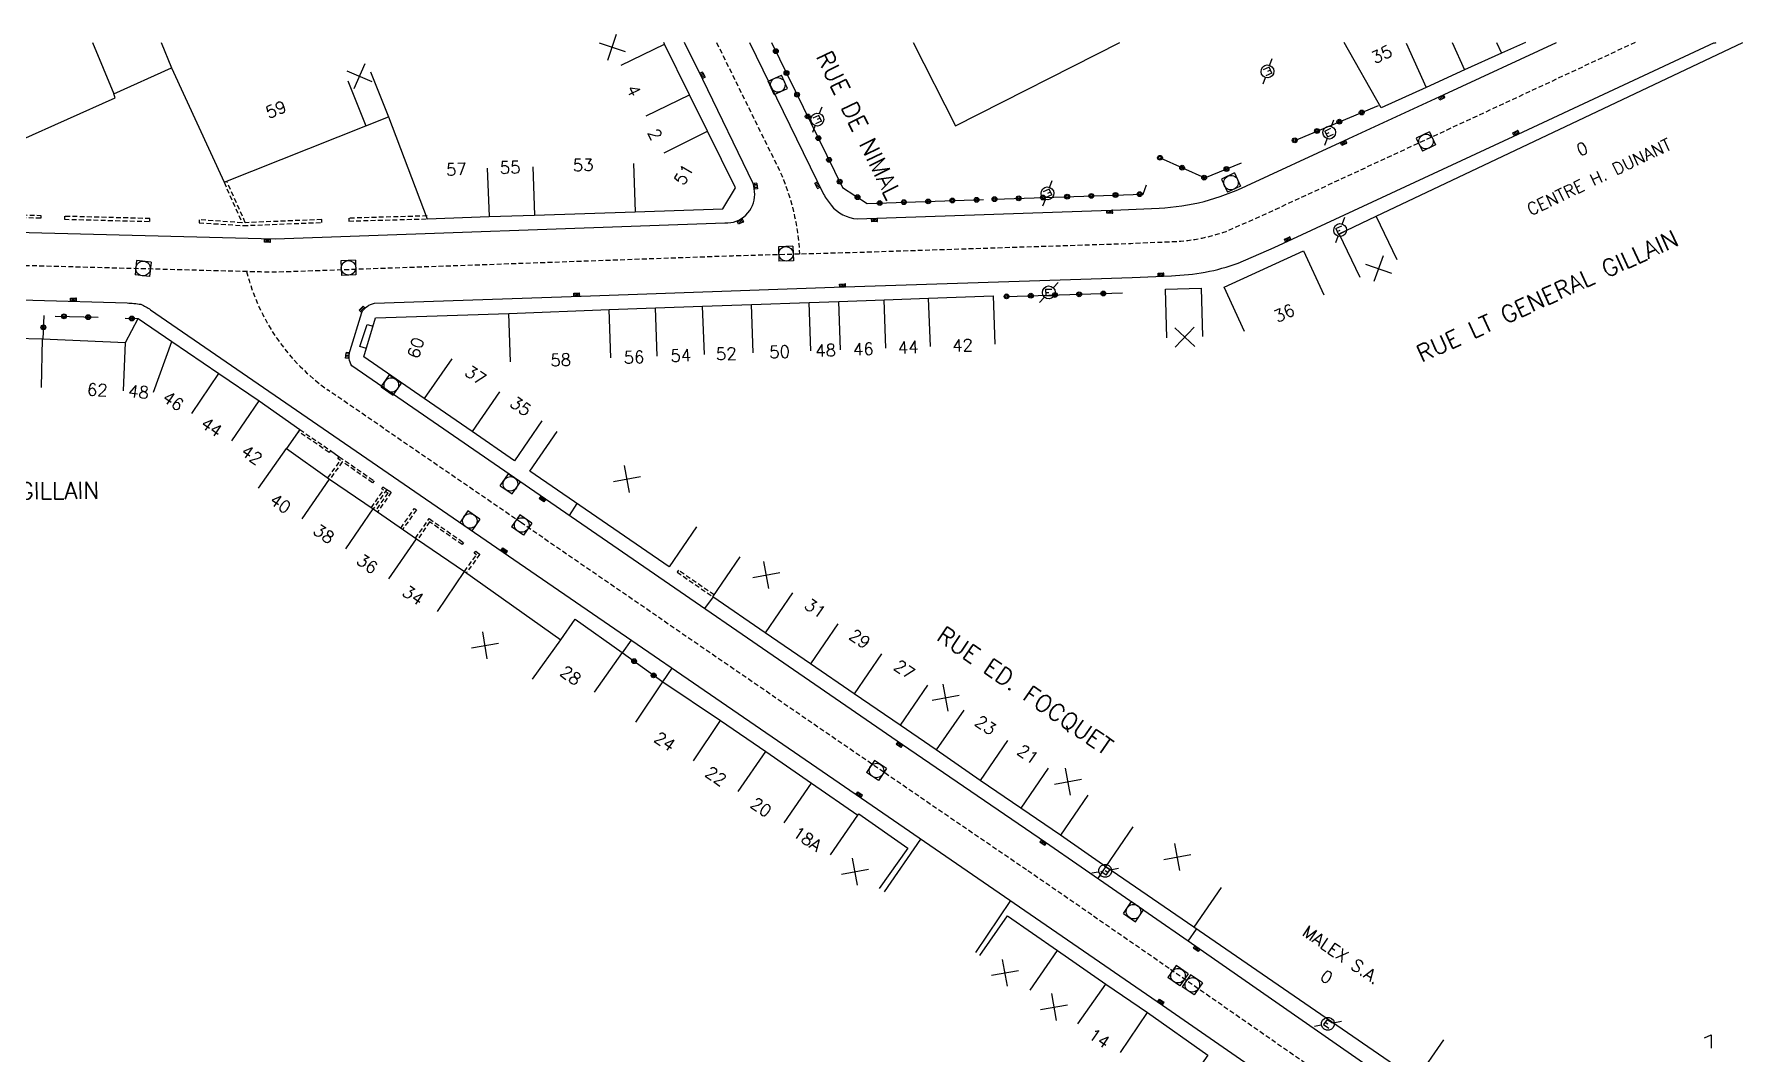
# Model space of a CAD drawing. Header units: millimetres. Extents: x 151000 to 152000, y 121000 to 122001.
# Drawn here: x 151627.1 to 151803.5, y 121895.5 to 122000.9 of the extents above; entities that cross this region are included whole.
import ezdxf
from ezdxf.enums import TextEntityAlignment as Align

# ---------------------------------------------------------------- set-up
doc = ezdxf.new("R2010")
doc.units = ezdxf.units.MM
doc.linetypes.add('DASHED', pattern=[0.75, 0.5, -0.25])
doc.layers.get('0').update_dxf_attribs({"linetype": 'CONTINUOUS'})
for name, color, linetype in [('W0001', 6, 'DASHED'), ('W0008', 7, 'CONTINUOUS'), ('W0100', 7, 'CONTINUOUS'), ('W0112', 1, 'DASHED'), ('W0322', 7, 'CONTINUOUS'), ('W0334', 7, 'CONTINUOUS'), ('W0400', 7, 'CONTINUOUS'), ('W0420', 7, 'CONTINUOUS'), ('W0471', 7, 'CONTINUOUS'), ('W0984', 7, 'CONTINUOUS'), ('W0989', 7, 'CONTINUOUS'), ('W0991', 7, 'CONTINUOUS'), ('W1102', 7, 'CONTINUOUS')]:
    doc.layers.add(name, color=color, linetype=linetype)
doc.styles.get("Standard").update_dxf_attribs({"font": 'romans.shx', "width": 0.85})

# ---------------------------------------------------------------- blocks, each defined once
blk = doc.blocks.new('t322o')
at = {"color": 0, "linetype": 'Continuous'}
for radius in [0.25, 0.15]:
    blk.add_circle((0, 0), radius, dxfattribs=at)
blk = doc.blocks.new('T400')
for p, q in [((-0.15, 0.3), (0.15, 0.3)), ((-0.15, -0.25), (-0.15, 0.3)), ((-0.15, 0.15), (0.15, 0.15)), ((-0.15, 0), (0.15, 0)), ((0.15, 0.3), (0.15, -0.25)), ((-0.15, -0.15), (0.15, -0.15)), ((-0.15, -0.25), (-0.15, -0.3)), ((-0.15, -0.3), (0.15, -0.3)), ((0.15, -0.3), (0.15, -0.25))]:
    blk.add_line(p, q)
blk = doc.blocks.new('T420')
for p, q in [((0.75, 0.75), (-0.75, 0.75)), ((-0.75, 0.75), (-0.75, -0.75)), ((0.75, 0.75), (0.75, -0.75)), ((0.75, -0.75), (-0.75, -0.75))]:
    blk.add_line(p, q)
blk.add_ellipse((0, 0), major_axis=(-0.53, 0.53), ratio=1, start_param=3.926991, end_param=10.210176)
blk = doc.blocks.new('T471')
for p, q in [((-0.333334, 0.333334), (-0.333334, -0.333334)), ((-0.333334, 0.333334), (0.333334, 0.333334)), ((-0.333334, 0), (0, 0)), ((0.500001, 0.500001), (1.000002, 1.000002)), ((-0.500001, -0.500001), (-1.000002, -1.000002)), ((-0.333334, -0.333334), (0.333334, -0.333334))]:
    blk.add_line(p, q)
blk.add_ellipse((0, 0), major_axis=(0.471405, 0.471405), ratio=1, start_param=5.4977871438, end_param=11.780972451)
blk = doc.blocks.new('t991o')
at = {"color": 0, "linetype": 'Continuous'}
for p, q in [((-1, 1), (1, -1)), ((-1, -1), (1, 1))]:
    blk.add_line(p, q, dxfattribs=at)

msp = doc.modelspace()

# ---------------------------------------------------------------- linework, layer by layer
at = {"layer": 'W0001', "flags": 128}
for points in [[(151792.35, 122000), (151778.31, 121993.45), (151753.64, 121982.01), (151750.09, 121980.45, -0.080066), (151744.35, 121979.39), (151740.3, 121979.21), (151712.16, 121978.3), (151699.15, 121977.94), (151651.98, 121976.26), (151650.43, 121976.29), (151625.1, 121976.97), (151603.39, 121977.55), (151590.94, 121977.9), (151586.74, 121978.24), (151569.1, 121980.51), (151566.75, 121980.82, 0.054646), (151554.45, 121981.16)], [(151697.51, 122000), (151704.02, 121986.76, -0.094243), (151706.07, 121978.13)]]:
    msp.add_lwpolyline(points, format="xyb", dxfattribs=at)
at = {"layer": 'W0001'}
msp.add_lwpolyline([(151765.09, 121889.83), (151744.26, 121904.33), (151729.53, 121914.53), (151714.77, 121924.61), (151677.36, 121950.37), (151657.41, 121964.08, -0.178732), (151648.99, 121976.33)], format="xyb", dxfattribs=at)
at = {"layer": 'W0008'}
for points in [[(151549.92, 122000), (151552.34, 121993.18), (151552.88, 121991.67, 0.138729), (151556.63, 121987.19, 0.062082), (151564.09, 121984.63), (151567.19, 121984.23), (151587.09, 121981.66), (151591.12, 121981.34), (151603.48, 121980.99), (151625.19, 121980.41), (151650.51, 121979.74), (151651.95, 121979.71), (151698.38, 121981.36, 0.43068), (151701.45, 121984.31, 0.058823), (151701.31, 121985.43), (151696.11, 121996.16), (151694.22, 122000)], [(151767.03, 121892.67), (151746.22, 121907.16), (151731.48, 121917.36), (151716.72, 121927.45), (151679.31, 121953.21), (151659.84, 121966.59, -0.21352), (151659.67, 121968.17), (151660.88, 121972.12, -0.217728), (151662.2, 121973.07), (151683.55, 121973.81), (151709.66, 121974.73), (151740.44, 121975.73), (151744.47, 121975.91, 0.08111), (151751.38, 121977.21), (151755.07, 121978.83), (151779.78, 121990.29), (151800.55, 121999.98)], [(151700.91, 122000), (151708.57, 121984.34, 0.046892), (151709.34, 121983.18, 0.205746), (151712.04, 121981.78), (151739.24, 121982.7), (151743.23, 121982.9, 0.103016), (151752.23, 121985.2), (151761.9, 121989.66), (151772.65, 121994.62), (151784.23, 122000)], [(151635.5, 121835.91), (151609.45, 121885.87), (151584.14, 121934.16), (151563.2, 121974.15), (151563.27, 121974.78), (151564.72, 121976.86, -0.299095), (151565.89, 121977.45), (151570.08, 121976.96), (151585.28, 121974.79, 0.007676), (151589.26, 121974.43), (151607.41, 121973.94), (151636.66, 121973.09, -0.037999), (151638.06, 121972.95, -0.068467), (151639.08, 121972.39), (151671.96, 121949.77), (151712.48, 121921.93), (151743.56, 121900.56), (151763.15, 121886.99)]]:
    msp.add_lwpolyline(points, format="xyb", dxfattribs=at)
at = {"layer": 'W0100'}
for points in [[(151614.68, 121996.38), (151616.72, 121991.82), (151623.38, 121994.8), (151625.59, 121989.88), (151635.43, 121994.29), (151635.27, 121994.71), (151641.24, 121997.38), (151646.66, 121985.56), (151661.31, 121991.39), (151663.64, 121992.32), (151667.65, 121981.78), (151674.02, 121982.03), (151678.71, 121982.17), (151689.1, 121982.51), (151698.16, 121982.82), (151699.46, 121984.99), (151696.57, 121990.83), (151694.72, 121994.6), (151692.15, 121999.84), (151692.07, 122000)], [(151717.81, 122000), (151722.19, 121991.38), (151739.14, 122000)], [(151763.97, 121975.72), (151761.8, 121980.23), (151765.61, 121982.06), (151803.48, 122000)], [(151781.02, 122000), (151778.55, 121998.89), (151774.73, 121997.16), (151770.77, 121995.36), (151766.13, 121993.26), (151762.3, 122000)], [(151752.02, 121970.16), (151749.93, 121974.71), (151758.13, 121978.47), (151760.21, 121973.92)], [(151679.49, 121960.9), (151676.66, 121956.78), (151672.27, 121959.8), (151667.34, 121963.22), (151661.09, 121967.52), (151662.3, 121971.56), (151676.07, 121972.02), (151686.42, 121972.4), (151691.2, 121972.58), (151696.07, 121972.76), (151701.12, 121972.94), (151701.12, 121972.94), (151707.08, 121973.14), (151710.15, 121973.25), (151714.83, 121973.41), (151719.38, 121973.6), (151726.08, 121973.83), (151726.25, 121968.83)], [(151744, 121969.5), (151743.85, 121974.5), (151747.54, 121974.61), (151747.69, 121969.61)], [(151622.03, 121964.53), (151622.17, 121969.52), (151627.93, 121969.37), (151636.48, 121969.01), (151637.81, 121971.47), (151641.27, 121969.11), (151646.13, 121965.81), (151650.29, 121962.98), (151654.49, 121960.01), (151653.1, 121958.05), (151657.56, 121954.9), (151662.06, 121951.82), (151666.52, 121948.72), (151671.5, 121945.35), (151681.42, 121938.3), (151682.93, 121940.42), (151687.78, 121936.98), (151684.88, 121932.9)], [(151695.45, 121949.98), (151692.62, 121945.85), (151678.24, 121955.71), (151681.06, 121959.83)], [(151735.85, 121922.24), (151733.02, 121918.12), (151728.94, 121920.92), (151724.74, 121923.78), (151720.19, 121926.93), (151716.48, 121929.47), (151711.73, 121932.73), (151707.22, 121935.83), (151702.54, 121939.03), (151697.13, 121942.74), (151699.96, 121946.86)], [(151689.18, 121929.78), (151691.96, 121933.94), (151697.91, 121929.97), (151702.59, 121926.75), (151707.31, 121923.5), (151712.1, 121920.2), (151712.22, 121920.32), (151717.25, 121916.79), (151714.32, 121912.6)], [(151772.56, 121896.96), (151769.73, 121892.84), (151746.8, 121908.6), (151737.7, 121914.85), (151740.53, 121918.97)], [(151724.71, 121905.69), (151727.55, 121909.8), (151732.73, 121906.22), (151737.7, 121902.71), (151742.02, 121899.8), (151748.25, 121895.4), (151745.37, 121891.32)]]:
    msp.add_lwpolyline(points, dxfattribs=at)
at = {"layer": 'W0112'}
msp.add_lwpolyline([(151800.54, 122000), (151800.57, 121999.93), (151800.74, 122000, -0.073589)], format="xyb", dxfattribs=at)
for points in [[(151646.66, 121985.56), (151648.53, 121981.38), (151644.11, 121981.68), (151644.09, 121981.38), (151648.64, 121981.08), (151656.76, 121981.41), (151656.75, 121981.71), (151648.86, 121981.38), (151646.94, 121985.68)], [(151667.64, 121982.08), (151659.55, 121981.85), (151659.55, 121981.55), (151667.65, 121981.78)], [(151654.49, 121960.01), (151657.66, 121957.85), (151657.52, 121957.65), (151654.34, 121959.81)], [(151657.39, 121955.02), (151658.67, 121956.83), (151658.41, 121957.01), (151658.56, 121957.21), (151662.15, 121954.72), (151662, 121954.52), (151658.87, 121956.69), (151657.59, 121954.88)], [(151661.87, 121951.95), (151663.13, 121953.76), (151662.94, 121953.88), (151663.07, 121954.09), (151663.48, 121953.84), (151662.07, 121951.81)], [(151663.34, 121953.62), (151663.57, 121953.48), (151662.32, 121951.64)], [(151663.48, 121953.84), (151663.92, 121953.55), (151662.52, 121951.5)], [(151664.91, 121949.84), (151666.32, 121951.87), (151666.52, 121951.73), (151665.11, 121949.7)], [(151666.43, 121948.78), (151667.83, 121950.82), (151671.4, 121948.34), (151671.25, 121948.13), (151667.89, 121950.47), (151666.64, 121948.64)], [(151671.48, 121945.36), (151672.73, 121947.08), (151672.5, 121947.26), (151672.65, 121947.46), (151673.07, 121947.13), (151671.68, 121945.22)], [(151697.27, 121942.93), (151693.58, 121945.48), (151693.44, 121945.28), (151697.13, 121942.74)]]:
    msp.add_lwpolyline(points, dxfattribs=at)
for points in [[(151624.35, 121982.23), (151627.75, 121982.14), (151627.74, 121981.84), (151624.34, 121981.93)], [(151630.18, 121981.74), (151639, 121981.51), (151639.01, 121981.81), (151630.19, 121982.04)]]:
    msp.add_lwpolyline(points, close=True, dxfattribs=at)
at = {"layer": 'W0322'}
for points in [[(151703.19, 122000), (151710.52, 121985.03), (151713.07, 121983.37), (151725.06, 121983.78)], [(151757.21, 121989.89), (151765.86, 121993.48)], [(151743.3, 121988.09), (151747.94, 121986.01), (151751.73, 121987.58)], [(151726.21, 121983.81), (151741.55, 121984.34), (151741.92, 121985.3)], [(151727.46, 121973.77), (151739.44, 121974.13)], [(151628.06, 121971.78), (151627.96, 121969.36)], [(151629.24, 121971.74), (151633.67, 121971.61)], [(151636.47, 121971.52), (151637.81, 121971.47)], [(151687.78, 121936.98), (151691.96, 121933.94)]]:
    msp.add_lwpolyline(points, dxfattribs=at)
at = {"layer": 'W0334'}
for points in [[(151661.36, 121968.4), (151660.69, 121968.6), (151661.43, 121970.88), (151662.05, 121970.7)], [(151657.66, 121957.85), (151658.56, 121957.21)], [(151682.32, 121951.14), (151683.11, 121952.37)], [(151697.16, 121942.72), (151696.28, 121941.52)], [(151687.8, 121936.96), (151688.72, 121938.26)], [(151692.9, 121935.38), (151691.93, 121933.96)], [(151714.85, 121912.25), (151718.62, 121917.72)], [(151736.88, 121913.62), (151737.7, 121914.85), (151733.02, 121918.12)], [(151727.87, 121911.36), (151724.24, 121906)], [(151746.22, 121907.16), (151747.07, 121908.42)]]:
    msp.add_lwpolyline(points, dxfattribs=at)
at = {"layer": 'W1102'}
for p, q in [((151633.09, 122000), (151635.27, 121994.71)), ((151640.16, 122000), (151641.24, 121997.38)), ((151687.66, 121997.64), (151692.15, 121999.84)), ((151768.7, 121999.92), (151770.77, 121995.36)), ((151773.45, 122000), (151774.73, 121997.16)), ((151778.05, 122000), (151778.55, 121998.89)), ((151661.8, 121996.97), (151663.64, 121992.32)), ((151659.46, 121996.04), (151661.31, 121991.39)), ((151690.23, 121992.41), (151694.72, 121994.6)), ((151692.09, 121988.61), (151696.57, 121990.83)), ((151673.83, 121987.02), (151674.02, 121982.03)), ((151678.56, 121987.16), (151678.71, 121982.17)), ((151688.93, 121987.51), (151689.1, 121982.51)), ((151767.78, 121977.55), (151765.61, 121982.06)), ((151686.6, 121967.41), (151686.42, 121972.4)), ((151691.38, 121967.58), (151691.2, 121972.58)), ((151696.26, 121967.76), (151696.07, 121972.76)), ((151701.3, 121967.95), (151701.12, 121972.94)), ((151707.25, 121968.15), (151707.08, 121973.14)), ((151710.32, 121968.25), (151710.15, 121973.25)), ((151715, 121968.41), (151714.83, 121973.41)), ((151719.59, 121968.61), (151719.38, 121973.6)), ((151676.23, 121967.02), (151676.07, 121972.02)), ((151627.8, 121964.37), (151627.93, 121969.37)), ((151636.27, 121964.01), (151636.48, 121969.01)), ((151670.18, 121967.31), (151667.34, 121963.22)), ((151643.32, 121961.68), (151646.13, 121965.81)), ((151675.1, 121963.92), (151672.27, 121959.8)), ((151647.47, 121958.84), (151650.29, 121962.98)), ((151659.24, 121947.69), (151662.06, 121951.82)), ((151663.67, 121944.61), (151666.52, 121948.72)), ((151668.7, 121941.21), (151671.5, 121945.35)), ((151705.36, 121943.15), (151702.54, 121939.03)), ((151710.04, 121939.95), (151707.22, 121935.83)), ((151714.56, 121936.86), (151711.73, 121932.73)), ((151719.3, 121933.6), (151716.48, 121929.47)), ((151695.14, 121925.81), (151697.91, 121929.97)), ((151723.04, 121931.04), (151720.19, 121926.93)), ((151699.76, 121922.63), (151702.59, 121926.75)), ((151727.55, 121927.91), (151724.74, 121923.78)), ((151731.76, 121925.05), (151728.94, 121920.92)), ((151704.48, 121919.38), (151707.31, 121923.5)), ((151709.27, 121916.08), (151712.1, 121920.2)), ((151749.63, 121912.72), (151746.8, 121908.6)), ((151729.89, 121902.1), (151732.73, 121906.22)), ((151734.83, 121898.63), (151737.7, 121902.71)), ((151739.22, 121895.66), (151742.02, 121899.8))]:
    msp.add_line(p, q, dxfattribs=at)
for points in [[(151639.39, 121963.88), (151641.27, 121969.11)], [(151654.74, 121950.78), (151657.56, 121954.9)]]:
    msp.add_lwpolyline(points, dxfattribs=at)
at = {"layer": 'W1102', "flags": 128}
for points in [[(151650.22, 121953.97), (151653.1, 121958.05)], [(151678.52, 121934.22), (151681.42, 121938.3)]]:
    msp.add_lwpolyline(points, dxfattribs=at)

# ---------------------------------------------------------------- block references
at = {"layer": 'W0322'}
for p, rotation in [((151703.63, 121999.1), 296.0958128251269), ((151704.73, 121996.85), 296.0958128251269), ((151705.83, 121994.61), 296.0958128251269), ((151706.93, 121992.36), 296.0958128251269), ((151761.82, 121991.81), 22.5382354958681), ((151764.13, 121992.76), 22.5382354958681), ((151708.03, 121990.11), 296.0958128251269), ((151757.21, 121989.89), 22.5382354958681), ((151759.51, 121990.85), 22.5382354958681), ((151709.13, 121987.87), 296.0958128251269), ((151743.3, 121988.09), 335.8684832576211), ((151745.58, 121987.06), 335.8684832576211), ((151747.86, 121986.04), 335.8684832576211), ((151750.17, 121986.93), 22.5277361610043), ((151710.23, 121985.62), 296.0958128251269), ((151736.21, 121984.15), 1.95087225490318), ((151738.7, 121984.24), 1.95087225490318), ((151741.2, 121984.33), 1.95087225490318), ((151712.06, 121984.02), 326.856451695108), ((151714.36, 121983.41), 1.952926732423062), ((151716.86, 121983.5), 1.952926732423062), ((151719.36, 121983.58), 1.952926732423062), ((151721.86, 121983.67), 1.952926732423062), ((151724.36, 121983.75), 1.952926732423062), ((151726.21, 121983.81), 1.95087225490318), ((151728.71, 121983.9), 1.95087225490318), ((151731.21, 121983.98), 1.95087225490318), ((151733.71, 121984.07), 1.95087225490318), ((151727.46, 121973.77), 1.70657675839759), ((151729.96, 121973.84), 1.70657675839759), ((151732.46, 121973.92), 1.70657675839759), ((151734.95, 121973.99), 1.70657675839759), ((151737.45, 121974.07), 1.70657675839759), ((151628.01, 121970.57), 267.522537298597), ((151630.14, 121971.71), 357.042599444027), ((151632.63, 121971.63), 357.042599444027), ((151637.14, 121971.49), 1.9489585015865), ((151689, 121936.09), 324.012424349055), ((151691.02, 121934.62), 324.012424349055)]:
    msp.add_blockref('t322o', p, dxfattribs=dict(at, rotation=rotation))
at = {"layer": 'W0400'}
for p, rotation in [((151696.06, 121996.61), 205.86208525593), ((151772.39, 121994.31), 114.7781488014188), ((151762.27, 121989.61), 114.7804366668658), ((151780.05, 121990.66), 114.8885172885865), ((151701.57, 121985.16), 187.202495381065), ((151707.94, 121985.26), 26.05326133209398), ((151738.11, 121982.51), 91.94719735454821), ((151699.99, 121981.5), 113.0984005017917), ((151713.83, 121981.65), 92.83708564005653), ((151651.15, 121979.51), 88.87731941167104), ((151756.48, 121979.66), 115.1231110092282), ((151743.4, 121976.02), 92.57143163685961), ((151683.08, 121973.95), 91.98920366794586), ((151710.53, 121974.91), 92.02395371466599), ((151631.12, 121973.43), 88.33418832297598), ((151660.92, 121972.45), 134.6177506558228), ((151659.4, 121967.66), 173.3072730495847), ((151679.53, 121952.85), 235.448575351671), ((151675.61, 121947.51), 55.47010953395599), ((151716.38, 121927.48), 235.656552557559), ((151712.25, 121922.31), 55.51525938528707), ((151731.23, 121917.34), 235.318531931947), ((151747.07, 121906.39), 235.429533387268), ((151743.4, 121900.9), 55.48761188865897)]:
    msp.add_blockref('T400', p, dxfattribs=dict(at, rotation=rotation))
at = {"layer": 'W0420'}
for p, rotation in [((151703.84, 121995.62), 204.486860597946), ((151770.76, 121989.77), 25.6930891956601), ((151750.63, 121985.52), 24.8885172885865), ((151638.3, 121976.65), 354.1663300390641), ((151659.51, 121976.72), 2.023953714665993), ((151704.68, 121978.17), 2.023953714665993), ((151663.94, 121964.61), 145.231867027496), ((151676.23, 121954.41), 145.448575351671), ((151672.04, 121950.58), 325.470109533956), ((151677.4, 121950.16), 325.470109533956), ((151714.03, 121924.8), 325.5152593852871), ((151740.56, 121910.22), 145.500025328602), ((151745.16, 121903.6), 325.487611888659), ((151746.64, 121902.66), 325.487611888659)]:
    msp.add_blockref('T420', p, dxfattribs=dict(at, rotation=rotation))
at = {"layer": 'W0471'}
for p, rotation in [((151754.4, 121997.01), 204.486860597946), ((151707.91, 121992.03), 204.486860597946), ((151760.77, 121990.69), 24.8885172885865), ((151731.68, 121984.41), 204.486860597946), ((151761.9, 121980.62), 24.6663901542881), ((151731.82, 121974.18), 1.95217878332118), ((151737.64, 121914.44), 145.514092964237), ((151760.64, 121898.63), 325.587593572603)]:
    msp.add_blockref('T471', p, dxfattribs=dict(at, rotation=rotation))
at = {"layer": 'W0991'}
for p, rotation in [((151686.74, 121999.52), 26.19087726477973), ((151660.63, 121996.51), 291.7222421691942), ((151765.86, 121976.63), 295.6930891905371), ((151745.85, 121969.56), 271.7198019549795), ((151688.26, 121954.91), 55.57645007092091), ((151702.66, 121945), 55.54271733695806), ((151673.61, 121937.71), 54.60144115401539), ((151721.17, 121932.32), 55.61886522707336), ((151733.81, 121923.65), 55.54331223329491), ((151711.8, 121914.34), 55.4538404241146), ((151745.08, 121915.85), 55.51409296432214), ((151727.29, 121903.9), 55.33113450726707), ((151732.37, 121900.36), 54.84609351444539)]:
    msp.add_blockref('t991o', p, dxfattribs=dict(at, rotation=rotation))

# ---------------------------------------------------------------- texts
at = {"layer": 'W0984'}
for s, rotation, p in [('CENTRE H. DUNANT', 25.3488, (151788.63, 121986.12)), ('MALEX S.A.', 325.5, (151762.01, 121905.76))]:
    msp.add_text(s, height=1.25, rotation=rotation, dxfattribs=at).set_placement(p, align=Align.MIDDLE)
at = {"layer": 'W0989'}
for s, rotation, p in [('RUE DE NIMAL', 296.1814, (151712.22, 121991.46)), ('RUE LT GENERAL GILLAIN', 24.5631, (151783.29, 121973.82)), ('RUE LT GENERAL GILLAIN', 0.4954, (151619.11, 121953.62)), ('RUE ED. FOCQUET', 325.4486, (151729.32, 121932.98))]:
    msp.add_text(s, height=1.75, rotation=rotation, dxfattribs=at).set_placement(p, align=Align.MIDDLE)
at = {"layer": 'W0991'}
for s, rotation, p in [('35', 24.4109, (151766.18, 121998.77)), ('4', 296.156, (151688.95, 121995.02)), ('59', 21.7222, (151652.02, 121993.08)), ('2', 296.0193, (151691.16, 121990.51)), ('53', 1.9166, (151683.74, 121987.34)), ('0', 25.3488, (151786.89, 121989.01)), ('57', 2.2404, (151670.65, 121986.9)), ('55', 1.6817, (151676.2, 121987.09)), ('51', 58.9194, (151694.12, 121986.37)), ('36', 24.6664, (151756.12, 121972.04)), ('60', 73.3312, (151666.46, 121968.45)), ('50', 1.9475, (151704.02, 121968.04)), ('48', 1.8743, (151708.78, 121968.2)), ('46', 2.0054, (151712.67, 121968.33)), ('44', 2.413, (151717.3, 121968.51)), ('42', 1.9522, (151722.91, 121968.72)), ('58', 2.1394, (151681.42, 121967.21)), ('56', 2.0827, (151688.99, 121967.49)), ('54', 2.1331, (151693.82, 121967.67)), ('52', 2.0844, (151698.52, 121967.85)), ('37', 325.4932, (151672.64, 121965.62)), ('62', 357.589, (151633.58, 121964.12)), ('48', 353.5429, (151637.84, 121963.91)), ('46', 325.7868, (151641.42, 121962.96)), ('35', 325.4922, (151677.3, 121962.41)), ('44', 325.753, (151645.38, 121960.27)), ('42', 324.7783, (151649.52, 121957.4)), ('40', 324.7836, (151652.48, 121952.37)), ('38', 325.5925, (151656.98, 121949.24)), ('36', 325.1743, (151661.46, 121946.15)), ('34', 325.9075, (151666.19, 121942.9)), ('31', 325.6142, (151707.7, 121941.55)), ('29', 325.608, (151712.3, 121938.4)), ('28', 324.6076, (151682.46, 121934.62)), ('27', 325.5179, (151716.93, 121935.23)), ('23', 325.2724, (151725.3, 121929.48)), ('24', 326.2782, (151692.16, 121927.8)), ('21', 325.7389, (151729.66, 121926.48)), ('22', 325.5016, (151697.45, 121924.22)), ('20', 325.4347, (151702.12, 121921.01)), ('18A', 325.4538, (151706.87, 121917.73)), ('0', 325.5, (151760.5, 121903.47)), ('14', 325.9827, (151737.02, 121897.14)), ('7', 22.9006, (151800.12, 121896.77))]:
    msp.add_text(s, height=1.25, rotation=rotation, dxfattribs=at).set_placement(p, align=Align.MIDDLE)

doc.saveas('drawing.dxf')
